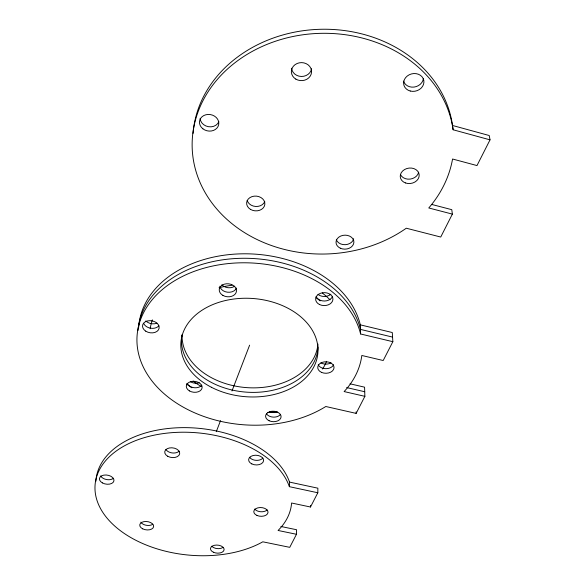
<?xml version="1.0" encoding="UTF-8"?>
<svg xmlns="http://www.w3.org/2000/svg" width="585" height="585" viewBox="0 0 585 585"><rect width="100%" height="100%" fill="white"/><g stroke="black" fill="none" stroke-linecap="round" stroke-linejoin="round"><path stroke-width="0.88" d="M280.873 526.478L296.588 529.739L296.463 534.28L278.072 530.471A98.675 61.271 5.8 0 0 291.593 503.012L310.489 507.012L317.816 492.767L317.86 488.183L289.531 482.098A98.309 61.323 5.8 0 0 184.889 427.635A98.309 61.323 5.8 0 0 95.903 481.25M310.489 507.012L310.511 505.484M317.816 492.767L289.378 486.676L289.531 482.098M216.289 431.672L220.53 420.644M231.974 390.955L249.619 345.15M452.366 214.11L440.732 237.042L406.297 228.216A130.96 110.36 -1.6 0 1 208.033 197.32A130.96 110.36 -1.6 0 1 283.447 38.793A130.96 110.36 -1.6 0 1 453.119 129.775L490.025 139.852L476.987 165.57L452.563 159.01A130.96 110.36 -1.6 0 1 428.768 207.967L452.366 214.11L451.781 209.671L431.781 204.458M364.872 396.337L344.119 391.57A112.825 81.008 4.3 0 0 361.815 355.475L383.204 360.521L392.842 341.691L360.594 333.984A112.825 81.008 4.3 0 0 209.576 266.731A112.825 81.008 4.3 0 0 153.723 383.138A112.825 81.008 4.3 0 0 325.801 406.502L356.141 413.39L364.872 396.337L364.579 387.175L350.005 383.804M296.463 534.28L289.75 547.341L262.811 541.812A98.675 61.271 5.8 0 1 111.896 523.392A98.675 61.271 5.8 0 1 154.44 435.108A98.675 61.271 5.8 0 1 289.378 486.676M346.642 387.57L364.726 391.738M392.564 337.092L360.462 329.399A112.349 80.979 4.3 0 0 243.631 258.27A112.349 80.979 4.3 0 0 137.965 330.503M138.682 327.271A111.867 80.957 4.3 0 1 243.155 253.802A111.867 80.957 4.3 0 1 360.323 324.851L392.294 332.529L392.842 341.691M193.065 133.402A130.316 110.163 -1.7 0 1 319.659 29.308A130.316 110.163 -1.7 0 1 452.497 125.475L489.228 135.523L490.025 139.852M452.497 125.475L453.119 129.775M360.323 324.851L360.594 333.984M356.104 411.855L356.141 413.39M326.598 361.354A80.189 57.732 4.3 0 1 322.54 369.018M201.16 386.436A80.189 57.732 4.3 0 1 193.108 381.062M219.031 287.769A80.189 57.732 4.3 0 1 232.106 285.231M158.915 325.721A8.358 6.04 9.7 0 1 150.798 328.229A8.358 6.04 9.7 0 1 143.683 323.395M333.611 364.762A8.124 5.755 0.3 0 1 325.947 368.689A8.124 5.755 0.3 0 1 318.218 364.791M201.788 385.201A7.919 5.477 6.7 0 1 194.154 387.701A7.919 5.477 6.7 0 1 187.28 383.526M332.602 296.288A8.614 6.472 -0.1 0 1 324.47 301.026A8.614 6.472 -0.1 0 1 316.105 296.536M280.427 414.48A7.737 5.243 2.9 0 1 273.217 417.12A7.737 5.243 2.9 0 1 266.409 413.675M236.523 288.083A8.621 6.508 5.9 0 1 227.572 292.215A8.621 6.508 5.9 0 1 219.799 286.233M276.091 411.533A100.51 72.416 4.3 0 1 267.586 412.6M150.162 328.726A100.51 72.416 4.3 0 1 152.378 319.885M322.298 292.975A100.51 72.416 4.3 0 1 330.064 299.834M318.013 347A68.394 49.228 4.3 0 1 244.961 392.038A68.394 49.228 4.3 0 1 181.847 335.227M316.068 297.568A92.137 66.361 4.3 0 1 320.075 300.909M191.858 387.775A88.562 63.78 4.3 0 1 186.425 383.87M317.955 344.068A68.109 49.213 4.3 0 1 246.987 387.643A68.109 49.213 4.3 0 1 182.089 334.759M234.702 286.219A8.578 6.501 6 0 1 221.861 284.793M277.634 411.994A7.707 5.243 2.9 0 1 269.356 411.518M330.891 294.196A8.578 6.464 -0.1 0 1 317.977 294.387M199.266 382.729A7.89 5.477 6.7 0 1 190.366 381.705M331.008 362.861A8.088 5.755 0.2 0 1 320.894 362.883M156.882 323.205A8.322 6.033 9.8 0 1 145.826 320.924M311.571 68.723A10.055 8.987 -0.2 0 1 301.348 76.467A10.055 8.987 -0.2 0 1 291.601 68.269M353.662 238.746A8.899 6.983 -2.1 0 1 345.362 244.684A8.899 6.983 -2.1 0 1 336.324 239.711M423.372 78.653A10.186 8.812 -14.4 0 1 414.041 87.077A10.186 8.812 -14.4 0 1 403.555 81.103M264.771 201.54A9.097 7.378 4.8 0 1 255.682 206.468A9.097 7.378 4.8 0 1 247.206 200.384M418.648 172.173A9.477 7.722 -8.8 0 1 410.239 179.09A9.477 7.722 -8.8 0 1 400.469 174.542M218.87 121.614A9.674 8.263 11.1 0 1 208.435 126.696A9.674 8.263 11.1 0 1 200.121 118.448M179.185 451.152A7.503 4.863 7 0 1 172.18 452.944A7.503 4.863 7 0 1 165.899 449.448M223.082 547.37A6.815 4.036 4.7 0 1 211.704 546.215M262.884 458.121A7.473 4.863 3.6 0 1 256.047 460.344A7.473 4.863 3.6 0 1 249.576 457.243M152.839 524.226A6.969 4.183 7.2 0 1 146.287 525.286A6.969 4.183 7.2 0 1 140.839 522.134M267.162 509.937A7.1 4.387 3.3 0 1 260.734 511.743A7.1 4.387 3.3 0 1 254.753 509.03M113.475 478.296A7.312 4.556 9 0 1 106.507 479.539A7.312 4.556 9 0 1 100.664 475.897M211.404 387.27A68.686 49.235 4.3 0 0 317.86 353.201A68.686 49.235 4.3 0 0 218.944 302.321A68.686 49.235 4.3 0 0 211.404 387.27M222.878 295.381A8.658 6.508 5.9 0 0 236.472 291.272A8.658 6.508 5.9 0 0 224.267 284.193A8.658 6.508 5.9 0 0 222.878 295.381M269.129 420.747A7.766 5.243 2.9 0 0 281.085 416.929A7.766 5.243 2.9 0 0 269.795 411.694A7.766 5.243 2.9 0 0 269.129 420.747M319.527 304.529A8.651 6.472 -0.1 0 0 332.916 299.491A8.651 6.472 -0.1 0 0 320.397 293.334A8.651 6.472 -0.1 0 0 319.527 304.529M189.474 390.919A7.949 5.477 6.7 0 0 202.081 387.943A7.949 5.477 6.7 0 0 191.09 381.566A7.949 5.477 6.7 0 0 189.474 390.919M321.56 372.389A8.161 5.755 0.3 0 0 334.035 367.746A8.161 5.755 0.3 0 0 322.057 362.429A8.161 5.755 0.3 0 0 321.56 372.389M145.716 331.154A8.395 6.04 9.7 0 0 159.105 328.287A8.395 6.04 9.7 0 0 147.72 320.887A8.395 6.04 9.7 0 0 145.716 331.154M295.827 79.107A10.106 9.009 -0.1 0 0 311.549 72.24A10.106 9.009 -0.1 0 0 297.026 63.538A10.106 9.009 -0.1 0 0 295.827 79.107M340.309 248.194A8.936 6.991 -2 0 0 353.896 242.197A8.936 6.991 -2 0 0 340.675 236.077A8.936 6.991 -2 0 0 340.309 248.194M410.268 91.026A10.237 8.833 -14.1 0 0 423.781 80.32A10.237 8.833 -14.1 0 0 407.262 76.021A10.237 8.833 -14.1 0 0 410.268 91.026M250.512 209.386A9.141 7.386 4.8 0 0 264.844 204.384A9.141 7.386 4.8 0 0 251.879 196.67A9.141 7.386 4.8 0 0 250.512 209.386M405.434 182.937A9.521 7.737 -8.6 0 0 419.189 174.878A9.521 7.737 -8.6 0 0 404.528 169.555A9.521 7.737 -8.6 0 0 405.434 182.937M202.9 128.81A9.718 8.278 11 0 0 218.658 124.729A9.718 8.278 11 0 0 205.847 114.777A9.718 8.278 11 0 0 202.9 128.81M167.683 456.256A7.532 4.863 7 0 0 179.668 453.843A7.532 4.863 7 0 0 169.343 447.978A7.532 4.863 7 0 0 167.683 456.256M213.393 552.218A6.837 4.029 4.7 0 0 224.092 549.82A6.837 4.029 4.7 0 0 214.395 545.3A6.837 4.029 4.7 0 0 213.393 552.218M251.813 463.912A7.503 4.855 3.6 0 0 263.572 460.775A7.503 4.855 3.6 0 0 252.925 455.569A7.503 4.855 3.6 0 0 251.813 463.912M142.703 528.84A6.998 4.183 7.1 0 0 153.628 526.639A6.998 4.183 7.1 0 0 143.756 521.674A6.998 4.183 7.1 0 0 142.703 528.84M256.961 515.436A7.13 4.38 3.3 0 0 268.018 512.467A7.13 4.38 3.3 0 0 257.758 507.882A7.13 4.38 3.3 0 0 256.961 515.436M102.382 482.903A7.334 4.556 9 0 0 113.936 480.826A7.334 4.556 9 0 0 103.772 475.137A7.334 4.556 9 0 0 102.382 482.903"/></g></svg>
